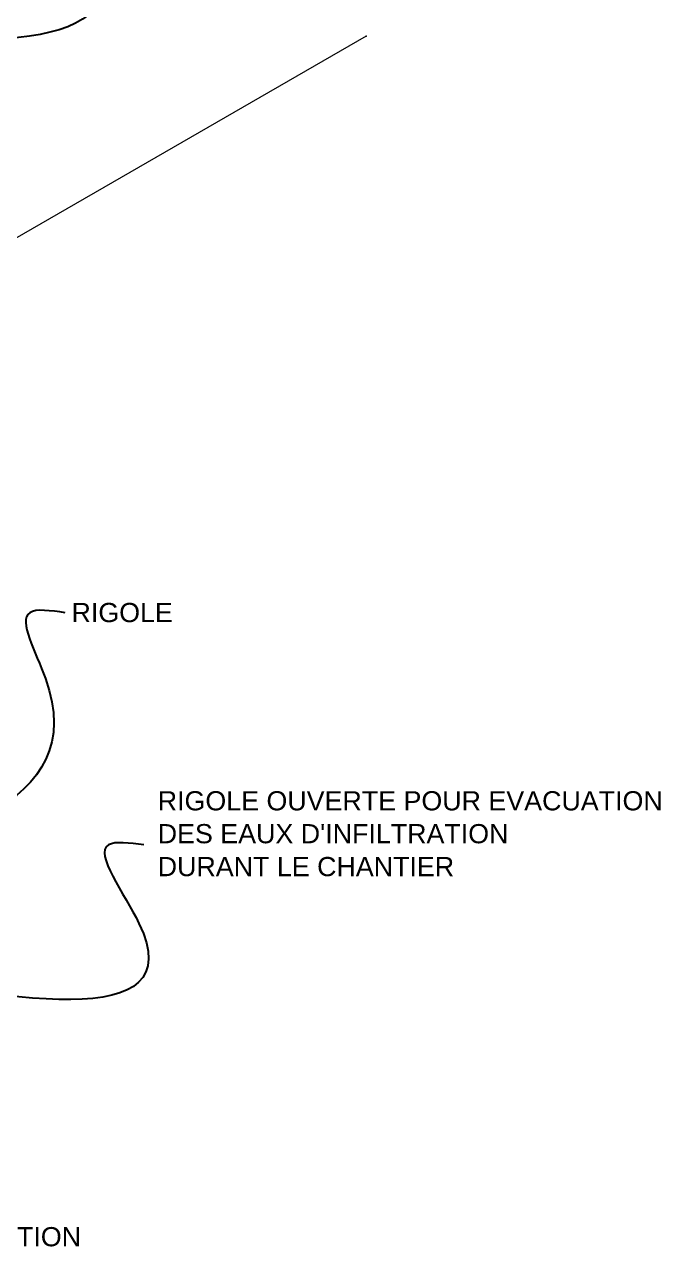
# Model space of a CAD drawing. Extents: x 62300 to 63089, y 108404 to 108784.
# Drawn here: x 62866.7 to 62887.41, y 108701.93 to 108741.74 of the extents above; entities that cross this region are included whole.
import ezdxf

# ---------------------------------------------------------------- set-up
doc = ezdxf.new("R2010")
doc.units = 0
doc.header["$MEASUREMENT"] = 0
doc.layers.add('LIN018CO', color=6, linetype='Continuous')
doc.layers.add('TEXT035', color=1, linetype='Continuous')
doc.styles.add('ARIAL', font='arial.ttf')

msp = doc.modelspace()

# ---------------------------------------------------------------- linework, layer by layer
at = {"layer": 'LIN018CO', "color": 1, "lineweight": 0}
msp.add_line((62877.822, 108741.368), (62859.845, 108730.989), dxfattribs=at)
at = {"layer": 'LIN018CO'}
for points in [[(62869.79, 108746.457), (62868.637, 108746.457), (62869.149, 108744.31), (62859.518, 108741.665)], [(62868.026, 108722.579), (62866.872, 108722.579), (62867.385, 108720.433), (62858.892, 108714.024)], [(62870.592, 108715.018), (62869.439, 108715.018), (62870.429, 108712.459), (62860.14, 108711.108)]]:
    msp.add_spline(points, degree=3, dxfattribs=at)
at = {"layer": 'LIN018CO', "color": 1, "lineweight": 0}
msp.add_point((62877.822, 108741.368), dxfattribs=at)

# ---------------------------------------------------------------- texts
at = {"layer": 'TEXT035', "style": 'ARIAL'}
for s, p in [('RIGOLE', (62868.232, 108722.273)), ('RIGOLE OUVERTE POUR EVACUATION', (62871.039, 108716.139)), ("DES EAUX D'INFILTRATION", (62871.039, 108715.068)), ('DURANT LE CHANTIER', (62871.039, 108713.996)), ('BETON DE REGULARISATION', (62856.124, 108701.938))]:
    msp.add_text(s, height=0.625, dxfattribs=at).set_placement(p)

doc.saveas('drawing.dxf')
